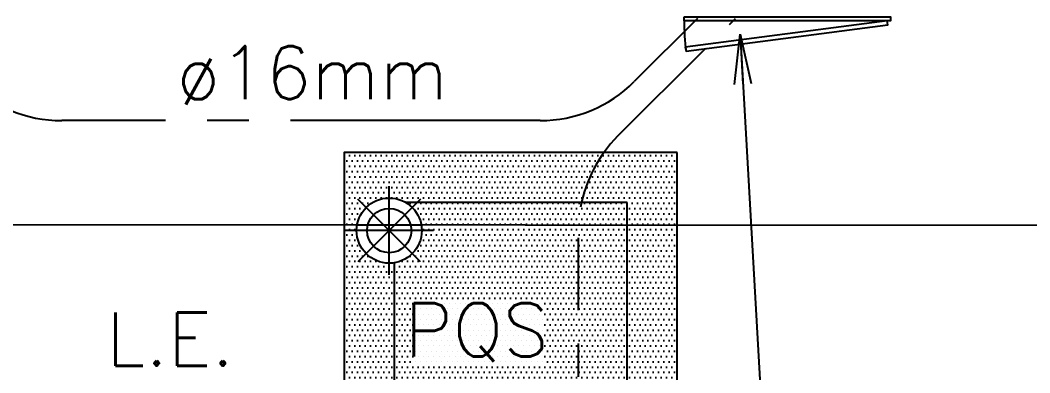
# Model space of a CAD drawing. Header units: millimetres. Extents: x 188.6 to 263.2, y 40.1 to 120.1.
# Drawn here: x 216.165 to 219.198, y 48.655 to 49.715 of the extents above; entities that cross this region are included whole.
import ezdxf
from ezdxf.enums import TextEntityAlignment as Align

# ---------------------------------------------------------------- set-up
doc = ezdxf.new("R2010")
doc.units = ezdxf.units.MM
doc.set_wipeout_variables(frame=1)
doc.linetypes.add('CENTER2', pattern=[1.125, 0.75, -0.125, 0.125, -0.125])
doc.linetypes.add('DASHDOT2', pattern=[0.5, 0.25, -0.125, 0, -0.125])
for name, color, linetype in [('EXTINTORES', 2, 'Continuous'), ('GAS-CX', 202, 'Continuous'), ('GAS-TEXTO', 7, 'Continuous'), ('GAS-TUBO-PISO', 6, 'CENTER2'), ('INC-TEXTO', 7, 'Continuous'), ('LE-TEXTO', 7, 'Continuous'), ('SPK', 10, 'Continuous'), ('SPK-INTERNO', 244, 'Continuous'), ('SPK-TUBO-TETO', 12, 'Continuous')]:
    doc.layers.add(name, color=color, linetype=linetype)
doc.styles.add('60-100', font='romans.shx', dxfattribs={"height": 0.16})
doc.styles.add('60-50', font='romans.shx', dxfattribs={"height": 0.08})
doc.styles.add('60-75', font='romans.shx', dxfattribs={"height": 0.12})
doc.dimstyles.new('SETAS75', dxfattribs={"dimtxt": 0.16, "dimasz": 0.15, "dimexe": 0.15, "dimexo": 0, "dimgap": 0.1, "dimtad": 1, "dimzin": 10, "dimdsep": 46, "dimtxsty": '60-100', "dimblk1": 'OPEN', "dimblk2": 'OPEN', "dimsah": 1, "dimcen": 0, "dimclrd": 244, "dimclre": 244, "dimclrt": 7, "dimadec": 0, "dimazin": 0, "dimtfac": 1, "dimtix": 1, "dimtmove": 2, "dimatfit": 3, "dimldrblk": 'OPEN', "dimfxl": 0.15, "dimtolj": 1, "dimtzin": 6, "dimarcsym": 0})

# ---------------------------------------------------------------- blocks, each defined once
blk = doc.blocks.new('indicação extintor')
h = blk.add_hatch()
h.set_pattern_fill('DOTS', color=50, scale=0.01)
h.paths.add_polyline_path([(0.5, 1), (-0.5, 1), (-0.5, 0), (0.5, 0)])
h.paths.add_polyline_path([(0.35, 0.85), (0.35, 0.15), (-0.35, 0.15), (-0.35, 0.85)], flags=16)
h = blk.add_hatch()
h.set_pattern_fill('DOTS', color=244, scale=0.01)
h.paths.add_polyline_path([(0.35, 0.85), (-0.35, 0.85), (-0.35, 0.15), (0.35, 0.15)])
at = {"color": 244}
for p, q in [((0.35, 0.85), (-0.35, 0.85)), ((-0.35, 0.85), (-0.35, 0.15)), ((0.35, 0.15), (0.35, 0.85)), ((-0.35, 0.15), (0.35, 0.15))]:
    blk.add_line(p, q, dxfattribs=at)
blk.add_lwpolyline([(-0.5, 0), (0.5, 0), (0.5, 1), (-0.5, 1)], close=True, dxfattribs=at)
blk = doc.blocks.new('SPK')
blk.add_wipeout([(-0.0692, 0.0692), (-0.0673, 0.0711), (-0.0673, 0.0711), (-0.0658, 0.0724), (-0.0658, 0.0724), (-0.0636, 0.0744), (-0.0636, 0.0744), (-0.0618, 0.0759), (-0.0618, 0.0759), (-0.0596, 0.0776), (-0.0596, 0.0776), (-0.0579, 0.0789), (-0.0579, 0.0789), (-0.0546, 0.0813), (-0.0546, 0.0813), (-0.0525, 0.0826), (-0.0507, 0.0837), (-0.0507, 0.0837), (-0.0481, 0.0852), (-0.0481, 0.0852), (-0.0453, 0.0868), (-0.0453, 0.0868), (-0.0431, 0.0879), (-0.0416, 0.0886), (-0.0399, 0.0894), (-0.0399, 0.0894), (-0.0364, 0.0908), (-0.0364, 0.0908), (-0.0341, 0.0917), (-0.0318, 0.0926), (-0.0302, 0.0931), (-0.0281, 0.0938), (-0.0266, 0.0942), (-0.0266, 0.0942), (-0.0244, 0.0948), (-0.0226, 0.0952), (-0.0226, 0.0952), (-0.0203, 0.0957), (-0.0203, 0.0957), (-0.0183, 0.0961), (-0.0183, 0.0961), (-0.0148, 0.0968), (-0.0148, 0.0968), (-0.0114, 0.0972), (-0.01, 0.0974), (-0.0083, 0.0975), (-0.0083, 0.0975), (-0.0058, 0.0977), (-0.0047, 0.0978), (-0.0047, 0.0978), (-0.0027, 0.0978), (-0.0027, 0.0978), (-0.001, 0.0979), (-0.001, 0.0979), (0, 0.0979), (0.0016, 0.0979), (0.0038, 0.0978), (0.0038, 0.0978), (0.0084, 0.0975), (0.0113, 0.0972), (0.0113, 0.0972), (0.0155, 0.0966), (0.0175, 0.0963), (0.0175, 0.0963), (0.0207, 0.0957), (0.0228, 0.0952), (0.0248, 0.0947), (0.0248, 0.0947), (0.0274, 0.094), (0.0274, 0.094), (0.0306, 0.093), (0.0324, 0.0924), (0.0324, 0.0924), (0.0354, 0.0912), (0.0373, 0.0905), (0.0373, 0.0905), (0.0398, 0.0894), (0.0422, 0.0883), (0.0422, 0.0883), (0.0451, 0.0869), (0.0469, 0.0859), (0.049, 0.0847), (0.0513, 0.0833), (0.053, 0.0823), (0.0549, 0.081), (0.0566, 0.0798), (0.0566, 0.0798), (0.0592, 0.078), (0.0615, 0.0762), (0.0659, 0.0724), (0.0669, 0.0714), (0.0669, 0.0714), (0.0692, 0.0692), (0.0692, 0.0692), (0.0692, 0.0692), (0.0692, 0.0692), (0.0717, 0.0667), (0.0717, 0.0667), (0.0739, 0.0642), (0.0739, 0.0642), (0.0753, 0.0626), (0.0753, 0.0626), (0.0765, 0.0611), (0.0765, 0.0611), (0.0785, 0.0585), (0.0785, 0.0585), (0.0805, 0.0556), (0.0805, 0.0556), (0.0805, 0.0556), (0.0826, 0.0526), (0.0826, 0.0526), (0.0841, 0.05), (0.0841, 0.05), (0.0855, 0.0476), (0.0865, 0.0458), (0.0865, 0.0458), (0.0877, 0.0434), (0.0877, 0.0434), (0.0877, 0.0434), (0.089, 0.0407), (0.089, 0.0407), (0.0901, 0.0382), (0.0901, 0.0382), (0.0915, 0.0348), (0.0915, 0.0348), (0.0927, 0.0315), (0.0932, 0.0298), (0.0938, 0.028), (0.0938, 0.028), (0.0938, 0.028), (0.0948, 0.0246), (0.0948, 0.0246), (0.0948, 0.0246), (0.0952, 0.0228), (0.0952, 0.0228), (0.0957, 0.0206), (0.0961, 0.0188), (0.0964, 0.0169), (0.0967, 0.0153), (0.0969, 0.0135), (0.0969, 0.0135), (0.0972, 0.0113), (0.0972, 0.0113), (0.0975, 0.0085), (0.0975, 0.0085), (0.0978, 0.005), (0.0978, 0.005), (0.0979, 0.0023), (0.0979, 0.0023), (0.0979, 0), (0.0979, 0), (0.0978, -0.0048), (0.0978, -0.0048), (0.0976, -0.0077), (0.0973, -0.0103), (0.0973, -0.0103), (0.0968, -0.0148), (0.0968, -0.0148), (0.0959, -0.0195), (0.0959, -0.0195), (0.0949, -0.0238), (0.0949, -0.0238), (0.094, -0.0272), (0.094, -0.0272), (0.093, -0.0305), (0.093, -0.0305), (0.0911, -0.0357), (0.0911, -0.0357), (0.0897, -0.0391), (0.0897, -0.0391), (0.088, -0.0429), (0.088, -0.0429), (0.0861, -0.0466), (0.0844, -0.0496), (0.082, -0.0534), (0.082, -0.0534), (0.0794, -0.0572), (0.0776, -0.0596), (0.0776, -0.0596), (0.074, -0.0641), (0.074, -0.0641), (0.074, -0.0641), (0.069, -0.069), (0.0692, -0.0692), (0.0675, -0.0709), (0.0675, -0.0709), (0.0664, -0.0719), (0.0651, -0.0731), (0.064, -0.0741), (0.0627, -0.0752), (0.061, -0.0766), (0.0597, -0.0776), (0.0584, -0.0785), (0.0564, -0.08), (0.0546, -0.0813), (0.053, -0.0823), (0.0515, -0.0833), (0.0488, -0.0849), (0.0465, -0.0862), (0.0443, -0.0873), (0.0415, -0.0887), (0.0389, -0.0898), (0.037, -0.0907), (0.0339, -0.0918), (0.0339, -0.0918), (0.0315, -0.0927), (0.0283, -0.0937), (0.0244, -0.0948), (0.0216, -0.0955), (0.019, -0.096), (0.0154, -0.0967), (0.0126, -0.0971), (0.0101, -0.0974), (0.0064, -0.0977), (0.0029, -0.0979), (0, -0.0979), (-0.0021, -0.0979), (-0.0084, -0.0975), (-0.0131, -0.097), (-0.0169, -0.0964), (-0.019, -0.096), (-0.0218, -0.0954), (-0.0218, -0.0954), (-0.0256, -0.0945), (-0.0275, -0.094), (-0.0305, -0.093), (-0.0342, -0.0917), (-0.0367, -0.0908), (-0.0398, -0.0894), (-0.044, -0.0874), (-0.0451, -0.0869), (-0.0481, -0.0853), (-0.0511, -0.0835), (-0.053, -0.0823), (-0.0553, -0.0808), (-0.059, -0.0781), (-0.0603, -0.0771), (-0.0619, -0.0759), (-0.064, -0.0741), (-0.0665, -0.0718), (-0.0676, -0.0708), (-0.0692, -0.0692), (-0.0718, -0.0665), (-0.0755, -0.0623), (-0.0755, -0.0623), (-0.0792, -0.0576), (-0.0792, -0.0576), (-0.0813, -0.0545), (-0.0813, -0.0545), (-0.0848, -0.0489), (-0.0865, -0.0458), (-0.0865, -0.0458), (-0.0865, -0.0458), (-0.0891, -0.0406), (-0.0891, -0.0406), (-0.0912, -0.0355), (-0.0912, -0.0355), (-0.093, -0.0306), (-0.093, -0.0306), (-0.0944, -0.0259), (-0.0953, -0.0222), (-0.0962, -0.0181), (-0.0967, -0.015), (-0.0972, -0.0118), (-0.0976, -0.007), (-0.0978, -0.0044), (-0.0979, 0), (-0.0978, 0.0032), (-0.0977, 0.0066), (-0.0977, 0.0066), (-0.0974, 0.01), (-0.0974, 0.01), (-0.0969, 0.0136), (-0.0965, 0.0165), (-0.096, 0.019), (-0.0954, 0.022), (-0.0947, 0.0246), (-0.094, 0.0273), (-0.0932, 0.03), (-0.0932, 0.03), (-0.0919, 0.0338), (-0.0919, 0.0338), (-0.0891, 0.0405), (-0.0878, 0.0433), (-0.0865, 0.0458), (-0.0842, 0.0499), (-0.0842, 0.0499), (-0.0842, 0.0499), (-0.0819, 0.0537), (-0.0819, 0.0537), (-0.0794, 0.0572), (-0.0794, 0.0572), (-0.0758, 0.062), (-0.0758, 0.062), (-0.0725, 0.0658), (-0.0691, 0.0691)]).dxf.layer = 'SPK'
at = {"layer": 'SPK'}
blk.add_circle((0, 0), 0.0979, dxfattribs=at)
at = {"layer": 'SPK-INTERNO'}
for p, q in [((0, 0.1332), (0, -0.1332)), ((-0.0942, 0.0942), (0.0942, -0.0942)), ((-0.0942, -0.0942), (0.0942, 0.0942)), ((-0.1332, 0), (0.1332, 0))]:
    blk.add_line(p, q, dxfattribs=at)
blk.add_circle((0, 0), 0.0666, dxfattribs=at)
blk = doc.blocks.new('_OPEN')
at = {"color": 0, "linetype": 'ByBlock'}
for p, q in [((-1, 0.167), (0, 0)), ((0, 0), (-1, -0.167)), ((0, 0), (-1, 0))]:
    blk.add_line(p, q, dxfattribs=at)

msp = doc.modelspace()

# ---------------------------------------------------------------- linework, layer by layer
at = {"layer": 'GAS-CX'}
for points in [[(218.1596, 49.7244), (218.7796, 49.7244), (218.7796, 49.7124), (218.1596, 49.7124)], [(218.7696, 49.7124), (218.163, 49.6331), (218.1654, 49.6213), (218.772, 49.7007)]]:
    msp.add_lwpolyline(points, close=True, dxfattribs=at)
msp.add_arc((218.8807, 49.7124), 0.7211, 180, 187.2599, dxfattribs=at)
at = {"layer": 'GAS-TUBO-PISO'}
for p, q in [((218.1996, 49.7198), (218.0099, 49.5302)), ((217.7271, 49.413), (216.2899, 49.413))]:
    msp.add_line(p, q, dxfattribs=at)
at = {"layer": 'GAS-TUBO-PISO', "ltscale": 0.5}
msp.add_lwpolyline([(217.8488, 49.1529, -0.153603), (217.9598, 49.3658), (218.3139, 49.7198)], format="xyb", dxfattribs=at)
msp.add_lwpolyline([(217.8427, 48.1686), (217.8427, 49.0611)], dxfattribs=at)
at = {"layer": 'GAS-TUBO-PISO'}
for centre, start, end in [((216.2899, 49.813), 225, 270), ((217.7271, 49.813), 270, 315)]:
    msp.add_arc(centre, 0.4, start, end, dxfattribs=at)

# ---------------------------------------------------------------- block references
at = {"layer": 'EXTINTORES', "linetype": 'DASHDOT2', "rotation": 180}
msp.add_blockref('indicação extintor', (217.6387, 49.3167), dxfattribs=at)

# ---------------------------------------------------------------- texts
at = {"layer": 'GAS-TEXTO', "style": '60-75'}
msp.add_text('ø16mm', height=0.16, dxfattribs=at).set_placement((216.6349, 49.4771))
at = {"layer": 'INC-TEXTO', "style": '60-75'}
msp.add_text('PQS', height=0.16, dxfattribs=at).set_placement((217.3205, 48.7048))
at = {"layer": 'LE-TEXTO', "style": '60-50'}
msp.add_text('L.E.', height=0.16, dxfattribs=at).set_placement((216.6163, 48.7564), align=Align.MIDDLE)

# ---------------------------------------------------------------- leaders
at = {"layer": 'GAS-TEXTO'}
msp.add_leader([(218.3276, 49.6727), (218.434, 47.832), (222.1645, 47.832)], dimstyle='SETAS75', dxfattribs=at)

# ---------------------------------------------------------------- next in the draw order: block references
at = {"layer": 'SPK', "rotation": 180}
msp.add_blockref('SPK', (217.2737, 49.0826), dxfattribs=at)

# ---------------------------------------------------------------- next in the draw order: linework, layer by layer
at = {"layer": 'SPK-TUBO-TETO'}
msp.add_lwpolyline([(250.8987, 49.0841), (215.4917, 49.1)], dxfattribs=at)

doc.saveas('drawing.dxf')
